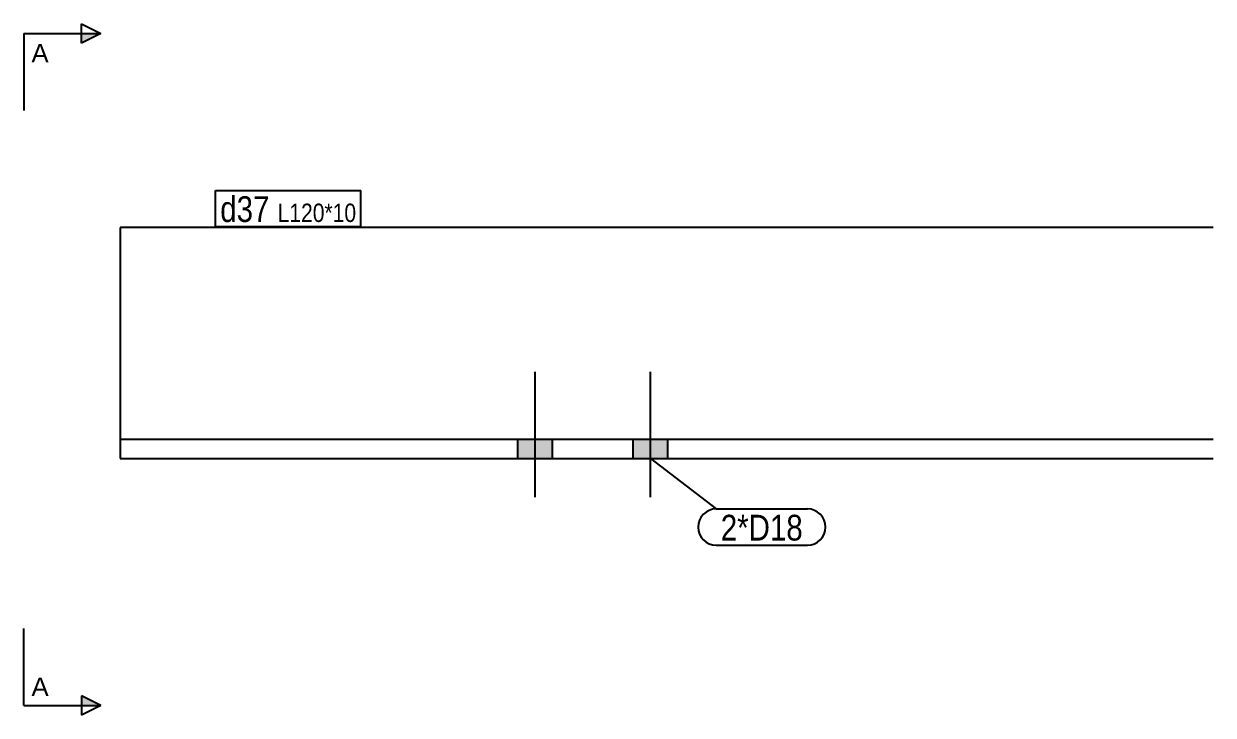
# Model space of a CAD drawing. Header units: millimetres. Extents: x 5 to 18098, y 5 to 371.
# Drawn here: x 15201 to 15818, y 12 to 371 of the extents above; entities that cross this region are included whole.
import ezdxf

# ---------------------------------------------------------------- set-up
doc = ezdxf.new("R2010")
doc.units = ezdxf.units.MM
doc.layers.add('STÅL', color=7, linetype='Continuous')
doc.layers.add('TEKST', color=7, linetype='Continuous')
doc.styles.add('Arial', font='ARIAL.TTF', dxfattribs={"height": 0.2})
doc.styles.add('Arial Narrow', font='ARIALN.TTF', dxfattribs={"height": 0.2})

msp = doc.modelspace()

# ---------------------------------------------------------------- hatches: boundary and pattern name
at = {"layer": 'STÅL', "linetype": 'Continuous'}
for points in [[(15457.29, 145.16), (15475.29, 145.16), (15475.29, 155.16), (15457.29, 155.16)], [(15517.29, 145.16), (15535.29, 145.16), (15535.29, 155.16), (15517.29, 155.16)]]:
    msp.add_hatch(color=3, dxfattribs=at).paths.add_polyline_path(points)
at = {"layer": 'TEKST', "linetype": 'Continuous'}
for points in [[(15230.92, 360.82), (15230.92, 365.82), (15240.92, 365.82)], [(15230.92, 17), (15230.92, 22), (15240.92, 17)]]:
    msp.add_hatch(color=30, dxfattribs=at).paths.add_polyline_path(points)

# ---------------------------------------------------------------- linework, layer by layer
at = {"layer": 'STÅL', "color": 2, "linetype": 'Continuous'}
for p, q in [((15250.92, 265.16), (15250.92, 145.16)), ((15818.29, 265.16), (15250.92, 265.16)), ((15818.29, 155.16), (15250.92, 155.16)), ((15250.92, 145.16), (15818.29, 145.16))]:
    msp.add_line(p, q, dxfattribs=at)
at = {"layer": 'STÅL', "color": 3, "linetype": 'Continuous'}
for p, q in [((15466.29, 125.16), (15466.29, 190.16)), ((15526.29, 125.16), (15526.29, 190.16)), ((15457.29, 145.16), (15457.29, 155.16)), ((15475.29, 145.16), (15475.29, 155.16)), ((15517.29, 145.16), (15517.29, 155.16)), ((15535.29, 145.16), (15535.29, 155.16))]:
    msp.add_line(p, q, dxfattribs=at)
at = {"layer": 'TEKST', "color": 30, "linetype": 'Continuous'}
for p, q in [((15230.92, 360.82), (15230.92, 370.82)), ((15230.92, 370.82), (15240.92, 365.82)), ((15200.92, 365.82), (15200.92, 325.82)), ((15200.92, 365.82), (15240.92, 365.82)), ((15240.92, 365.82), (15230.92, 360.82)), ((15200.92, 17), (15200.92, 57)), ((15240.92, 17), (15230.92, 22)), ((15230.92, 22), (15230.92, 12)), ((15200.92, 17), (15240.92, 17)), ((15240.92, 17), (15230.92, 12))]:
    msp.add_line(p, q, dxfattribs=at)

# ---------------------------------------------------------------- wipeouts: each hides what was drawn before it
at = {"color": 0, "linetype": 'Continuous'}
for points in [[(15213.81, 350.82), (15213.81, 360.82), (15204.92, 360.82), (15204.92, 350.82)], [(15213.81, 22), (15213.81, 32), (15204.92, 32), (15204.92, 22)]]:
    msp.add_wipeout(points, dxfattribs=at).dxf.layer = 'TEKST'
at = {"color": 0}
msp.add_wipeout([(15605.31, 102.64), (15605.31, 116.64), (15562.69, 116.64), (15562.69, 102.64)], dxfattribs=at).dxf.layer = 'TEKST'

# ---------------------------------------------------------------- next in the draw order: texts
at = {"layer": 'TEKST', "color": 96, "linetype": 'Continuous', "style": 'Arial'}
for p in [(15204.92, 350.82), (15204.92, 22)]:
    msp.add_text('A', height=9.55, dxfattribs=at).set_placement(p)

# ---------------------------------------------------------------- next in the draw order: wipeouts: each hides what was drawn before it
at = {"color": 0}
for points in [[(15328.47, 267.96), (15328.47, 281.96), (15302.88, 281.96), (15302.88, 267.96)], [(15373.49, 267.96), (15373.49, 277.96), (15332.67, 277.96), (15332.67, 267.96)], [(15605.31, 102.64), (15605.31, 116.64), (15562.69, 116.64), (15562.69, 102.64)]]:
    msp.add_wipeout(points, dxfattribs=at).dxf.layer = 'TEKST'

# ---------------------------------------------------------------- next in the draw order: linework, layer by layer
at = {"layer": 'TEKST', "color": 7, "linetype": 'Continuous'}
for p, q in [((15526.29, 145.16), (15560.29, 119.04)), ((15560.29, 119.04), (15607.71, 119.04)), ((15560.29, 100.24), (15607.71, 100.24))]:
    msp.add_line(p, q, dxfattribs=at)
for centre, start, end in [((15560.29, 109.64), 90, 270), ((15607.71, 109.64), 270, 90)]:
    msp.add_arc(centre, 9.4, start, end, dxfattribs=at)

# ---------------------------------------------------------------- next in the draw order: texts
at = {"layer": 'TEKST', "color": 3, "style": 'Arial Narrow'}
msp.add_text('2*D18', height=13.362, dxfattribs=at).set_placement((15562.69, 102.64))

# ---------------------------------------------------------------- next in the draw order: wipeouts: each hides what was drawn before it
at = {"color": 0}
for points in [[(15328.47, 267.96), (15328.47, 281.96), (15302.88, 281.96), (15302.88, 267.96)], [(15373.49, 267.96), (15373.49, 277.96), (15332.67, 277.96), (15332.67, 267.96)]]:
    msp.add_wipeout(points, dxfattribs=at).dxf.layer = 'TEKST'

# ---------------------------------------------------------------- next in the draw order: linework, layer by layer
at = {"layer": 'TEKST', "color": 7, "linetype": 'Continuous'}
for p, q in [((15300.48, 284.36), (15375.89, 284.36)), ((15300.48, 265.56), (15300.48, 284.36)), ((15375.89, 265.56), (15375.89, 284.36)), ((15300.48, 265.56), (15375.89, 265.56))]:
    msp.add_line(p, q, dxfattribs=at)

# ---------------------------------------------------------------- next in the draw order: texts
at = {"layer": 'TEKST', "color": 3, "style": 'Arial Narrow'}
for s, height, p in [('d37', 13.362, (15302.88, 267.96)), ('L120*10', 9.544, (15332.67, 267.96))]:
    msp.add_text(s, height=height, dxfattribs=at).set_placement(p)

doc.saveas('drawing.dxf')
